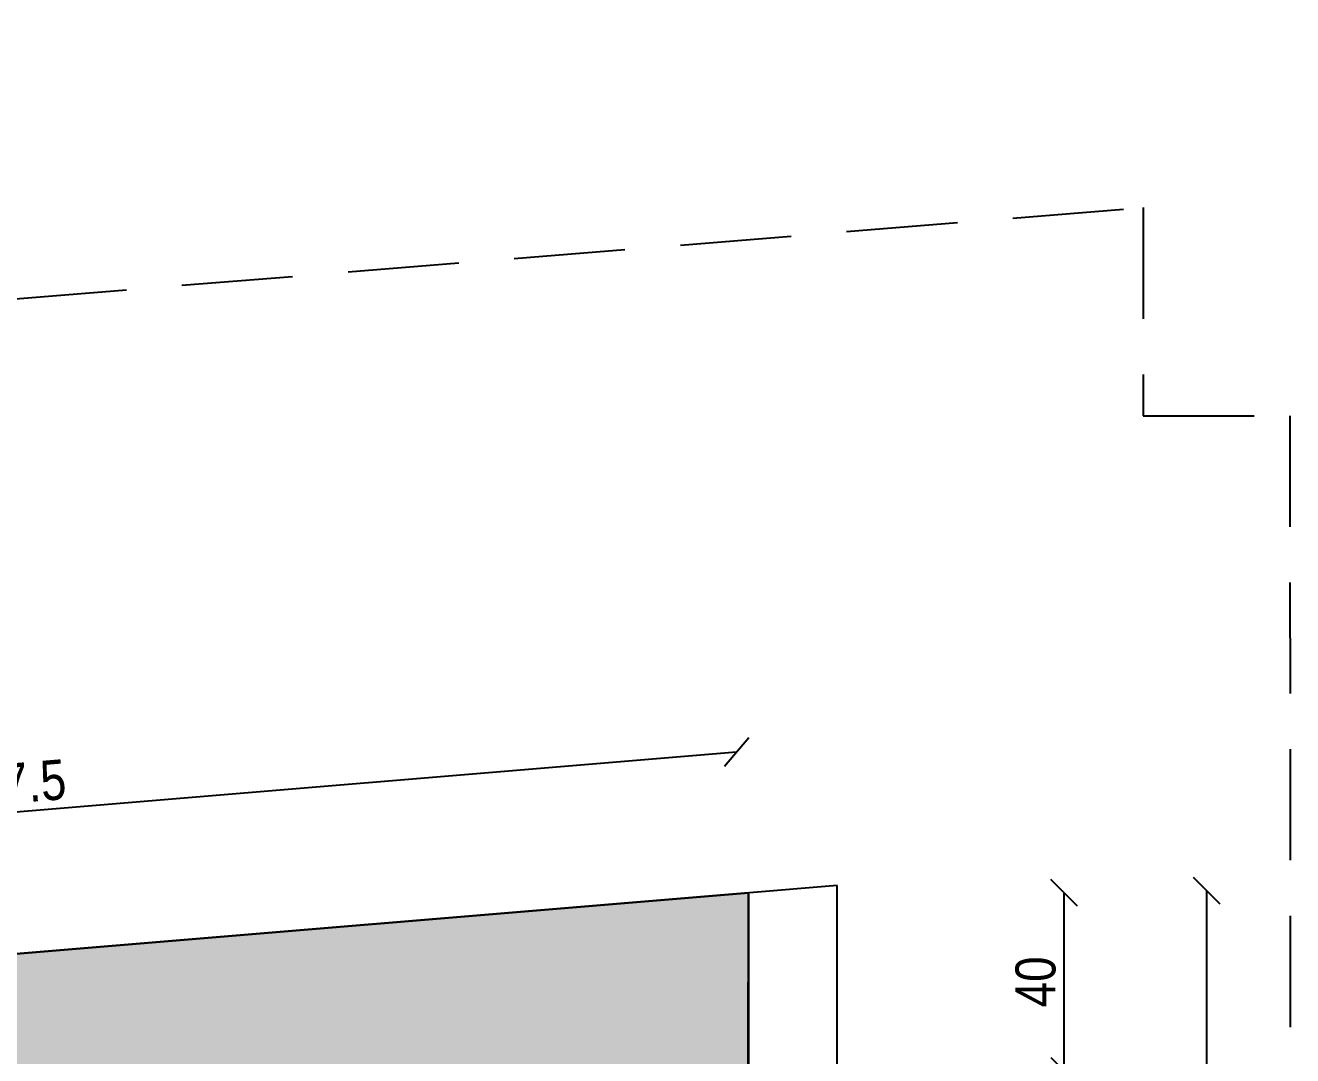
# Model space of a CAD drawing. Header units: metres. Extents: x 493 to 630, y -132 to -15.
# Drawn here: x 569.119 to 571.97, y -40.657 to -38.339 of the extents above; entities that cross this region are included whole.
import ezdxf

# ---------------------------------------------------------------- set-up
doc = ezdxf.new("R2010")
doc.units = ezdxf.units.M
doc.header["$MEASUREMENT"] = 0
doc.header["$PDMODE"] = 3
doc.linetypes.add('HIDDEN2', pattern=[0.1875, 0.125, -0.0625])
for name, color, linetype in [('a_caramida', 2, 'Continuous'), ('a_cote_50', 9, 'Continuous'), ('a_pereti_hasuri', 253, 'Continuous'), ('a_scari_punctat', 40, 'HIDDEN2')]:
    doc.layers.add(name, color=color, linetype=linetype)
doc.styles.get("Standard").update_dxf_attribs({"font": 'ARIALN.TTF'})
doc.dimstyles.new('50 cote', dxfattribs={"dimtxt": 0.09, "dimasz": 0.06, "dimexe": 0, "dimexo": 0, "dimgap": 0.018, "dimtad": 1, "dimdec": 1, "dimlfac": 100, "dimrnd": 0.5, "dimdsep": 46, "dimtxsty": 'Standard', "dimblk": 'OBLIQUE', "dimcen": 0.00045, "dimclrd": 256, "dimclrt": 4, "dimadec": 1, "dimazin": 0, "dimtfac": 1, "dimtdec": 1, "dimtix": 1, "dimtofl": 0, "dimtmove": 0, "dimatfit": 3, "dimldrblk": 'OBLIQUE', "dimfxl": 0, "dimtolj": 1, "dimtzin": 0, "dimarcsym": 0})

# ---------------------------------------------------------------- blocks, each defined once
blk = doc.blocks.new('_Oblique')
at = {"color": 0, "linetype": 'ByBlock', "lineweight": -2}
blk.add_line((-0.5, -0.5), (0.5, 0.5), dxfattribs=at)
blk = doc.blocks.new('*D1107')
at = {"layer": 'a_cote_50', "lineweight": -2, "ltscale": 0.3}
blk.add_line((10.3883, -14.5254), (13.6518, -14.2535), dxfattribs=at)
at = {"layer": 'Defpoints', "color": 0, "ltscale": 0.3}
for p in [(13.6518, -14.2535), (13.6782, -14.5709), (10.4147, -14.8429)]:
    blk.add_point(p, dxfattribs=at)
at = {"layer": 'a_cote_50', "lineweight": -2, "ltscale": 0.3, "xscale": 0.06, "yscale": 0.06, "zscale": 0.06}
for p, rotation in [((13.6518, -14.2535), 4.76364169072581), ((10.3883, -14.5254), 184.7636416907258)]:
    blk.add_blockref('_Oblique', p, dxfattribs=dict(at, rotation=rotation))
at = {"layer": 'a_cote_50', "color": 4, "ltscale": 0.3, "insert": (12.0147, -14.3257), "char_height": 0.09, "attachment_point": 5, "rotation": 4.7636}
blk.add_mtext('\\A1;327.5', dxfattribs=at)
blk = doc.blocks.new('*D1127')
at = {"layer": 'a_cote_50', "lineweight": -2, "ltscale": 0.3}
blk.add_line((14.3886, -14.9709), (14.3886, -14.5709), dxfattribs=at)
at = {"layer": 'Defpoints', "color": 0, "ltscale": 0.3}
for p in [(13.6782, -14.5709), (14.3886, -14.5709), (13.6784, -14.9709)]:
    blk.add_point(p, dxfattribs=at)
at = {"layer": 'a_cote_50', "lineweight": -2, "ltscale": 0.3, "xscale": 0.06, "yscale": 0.06, "zscale": 0.06}
for p, rotation in [((14.3886, -14.5709), 90), ((14.3886, -14.9709), 270)]:
    blk.add_blockref('_Oblique', p, dxfattribs=dict(at, rotation=rotation))
at = {"layer": 'a_cote_50', "color": 4, "ltscale": 0.3, "insert": (14.3246, -14.7709), "char_height": 0.09, "attachment_point": 5, "rotation": 90}
blk.add_mtext('\\A1;40', dxfattribs=at)
blk = doc.blocks.new('*D1063')
at = {"layer": 'a_cote_50', "lineweight": -2, "ltscale": 0.3}
blk.add_line((14.7097, -67.0744), (14.7097, -14.5658), dxfattribs=at)
at = {"layer": 'Defpoints', "color": 0, "ltscale": 0.3}
for p in [(11.6782, -14.5658), (14.7097, -14.5658), (11.6782, -67.0744)]:
    blk.add_point(p, dxfattribs=at)
at = {"layer": 'a_cote_50', "lineweight": -2, "ltscale": 0.3, "xscale": 0.06, "yscale": 0.06, "zscale": 0.06}
for p, rotation in [((14.7097, -14.5658), 90), ((14.7097, -67.0744), 270)]:
    blk.add_blockref('_Oblique', p, dxfattribs=dict(at, rotation=rotation))
at = {"layer": 'a_cote_50', "color": 4, "ltscale": 0.3, "insert": (14.6458, -40.8201), "char_height": 0.09, "attachment_point": 5, "rotation": 90}
blk.add_mtext('\\A1;5251', dxfattribs=at)
blk = doc.blocks.new('COTE EXY')
at = {"layer": 'a_cote_50', "ltscale": 0.3}
dim = blk.add_aligned_dim(p1=(10.4147, -14.8429), p2=(13.6782, -14.5709), distance=0.3185, dimstyle='50 cote', dxfattribs=at)
dim.commit()
dim.dimension.update_dxf_attribs({"geometry": '*D1107', "text_midpoint": (12.0147, -14.3257)})
for base, p1, p2, picture, middle in [((14.7097, -14.5658), (11.6782, -67.0744), (11.6782, -14.5658), '*D1063', (14.6458, -40.8201)), ((14.3886, -14.5709), (13.6784, -14.9709), (13.6782, -14.5709), '*D1127', (14.3246, -14.7709))]:
    dim = blk.add_linear_dim(base=base, p1=p1, p2=p2, angle=90, dimstyle='50 cote', dxfattribs=at)
    dim.commit()
    dim.dimension.update_dxf_attribs({"geometry": picture, "text_midpoint": middle})

msp = doc.modelspace()

# ---------------------------------------------------------------- hatches: boundary and pattern name
at = {"layer": 'a_pereti_hasuri', "ltscale": 0.3}
h = msp.add_hatch(dxfattribs=at)
h.set_pattern_fill('ANSI33', color=256, scale=0.25, style=0)
h.set_pattern_definition([(45, (-4876.954644, 8292.469365), (-0.04419417382, 0.04419417382), []), (45, (-4876.91045, 8292.469365), (-0.04419417382, 0.04419417382), [0.03125, -0.015625])])
h.paths.add_polyline_path([(567.1649, -39.5209), (567.13, -39.8993), (566.8413, -39.8728), (566.8257, -40.042), (563.4476, -40.1179), (563.5808, -42.1088), (564.8081, -42.0267), (564.7744, -41.5285), (566.1614, -41.4343), (566.195, -41.9338), (567.7615, -41.8289), (567.7278, -41.3307), (569.1148, -41.2366), (569.1484, -41.7361), (570.1262, -41.6706), (570.1262, -42.2911), (570.9553, -42.2911), (570.9553, -40.6911), (570.7453, -40.6911), (570.7455, -40.2911), (567.4818, -40.5631), (567.5743, -39.5582)])

# ---------------------------------------------------------------- linework, layer by layer
at = {"layer": 'a_caramida', "ltscale": 0.3}
for points in [[(570.7455, -40.2911), (567.4818, -40.5631), (568.5645, -28.8028), (539.9527, -21.8688)], [(570.7453, -40.6911), (570.7455, -40.2911), (567.4818, -40.5631), (567.5743, -39.5582), (567.1649, -39.5209), (567.1649, -39.5209), (567.1649, -39.5209), (567.13, -39.8993), (566.8413, -39.8728), (566.8257, -40.042), (566.8257, -40.042), (563.4476, -40.1179), (563.5808, -42.1088)]]:
    msp.add_lwpolyline(points, dxfattribs=at)
at = {"layer": 'a_cote_50', "ltscale": 0.3}
for points in [[(557.296, -51.3164), (557.2625, -41.0914), (552.7221, -39.991), (552.1442, -42.3758), (548.0526, -41.3842), (548.6367, -38.9739), (536.881, -36.125), (538.1811, -30.7603), (536.2374, -30.2892), (536.1417, -21.4451), (539.835, -22.3547), (539.9527, -21.8688), (568.5645, -28.8028), (567.4818, -40.5631), (570.7455, -40.2911), (570.7455, -40.6911), (570.9553, -40.6911), (570.9553, -47.6311), (570.6253, -47.6311), (570.6253, -59.2511)], [(568.7453, -89.1211), (570.9453, -89.1211), (570.9453, -40.2745), (567.4818, -40.5631), (568.5645, -28.8028), (539.9527, -21.8688), (539.835, -22.3547), (536.1514, -21.462), (536.2469, -30.2915), (538.1811, -30.7603), (536.881, -36.125), (548.6367, -38.9739), (557.2625, -41.0914), (557.2618, -51.3164), (560.1356, -51.3166), (560.1356, -58.222), (560.1356, -71.7996), (557.2551, -71.7996), (557.3251, -78.5696), (553.7851, -78.5696), (553.7851, -89.1211), (570.9453, -89.1211)]]:
    msp.add_lwpolyline(points, dxfattribs=at)
at = {"layer": 'a_scari_punctat', "ltscale": 2}
msp.add_lwpolyline([(556.4463, -52.0265), (556.4099, -41.0734), (536.4549, -36.2373), (537.7544, -30.8753), (536.2493, -30.5106), (536.1456, -20.9233), (539.5781, -21.7688), (539.6955, -21.2841), (568.9594, -28.3762), (567.976, -39.045), (571.6331, -38.7496), (571.6331, -39.2176), (571.9632, -39.2176), (571.9695, -48.4811)], dxfattribs=at)

# ---------------------------------------------------------------- block references
at = {"layer": 'a_cote_50'}
msp.add_blockref('COTE EXY', (557.0671, -25.7202), dxfattribs=at)

doc.saveas('drawing.dxf')
